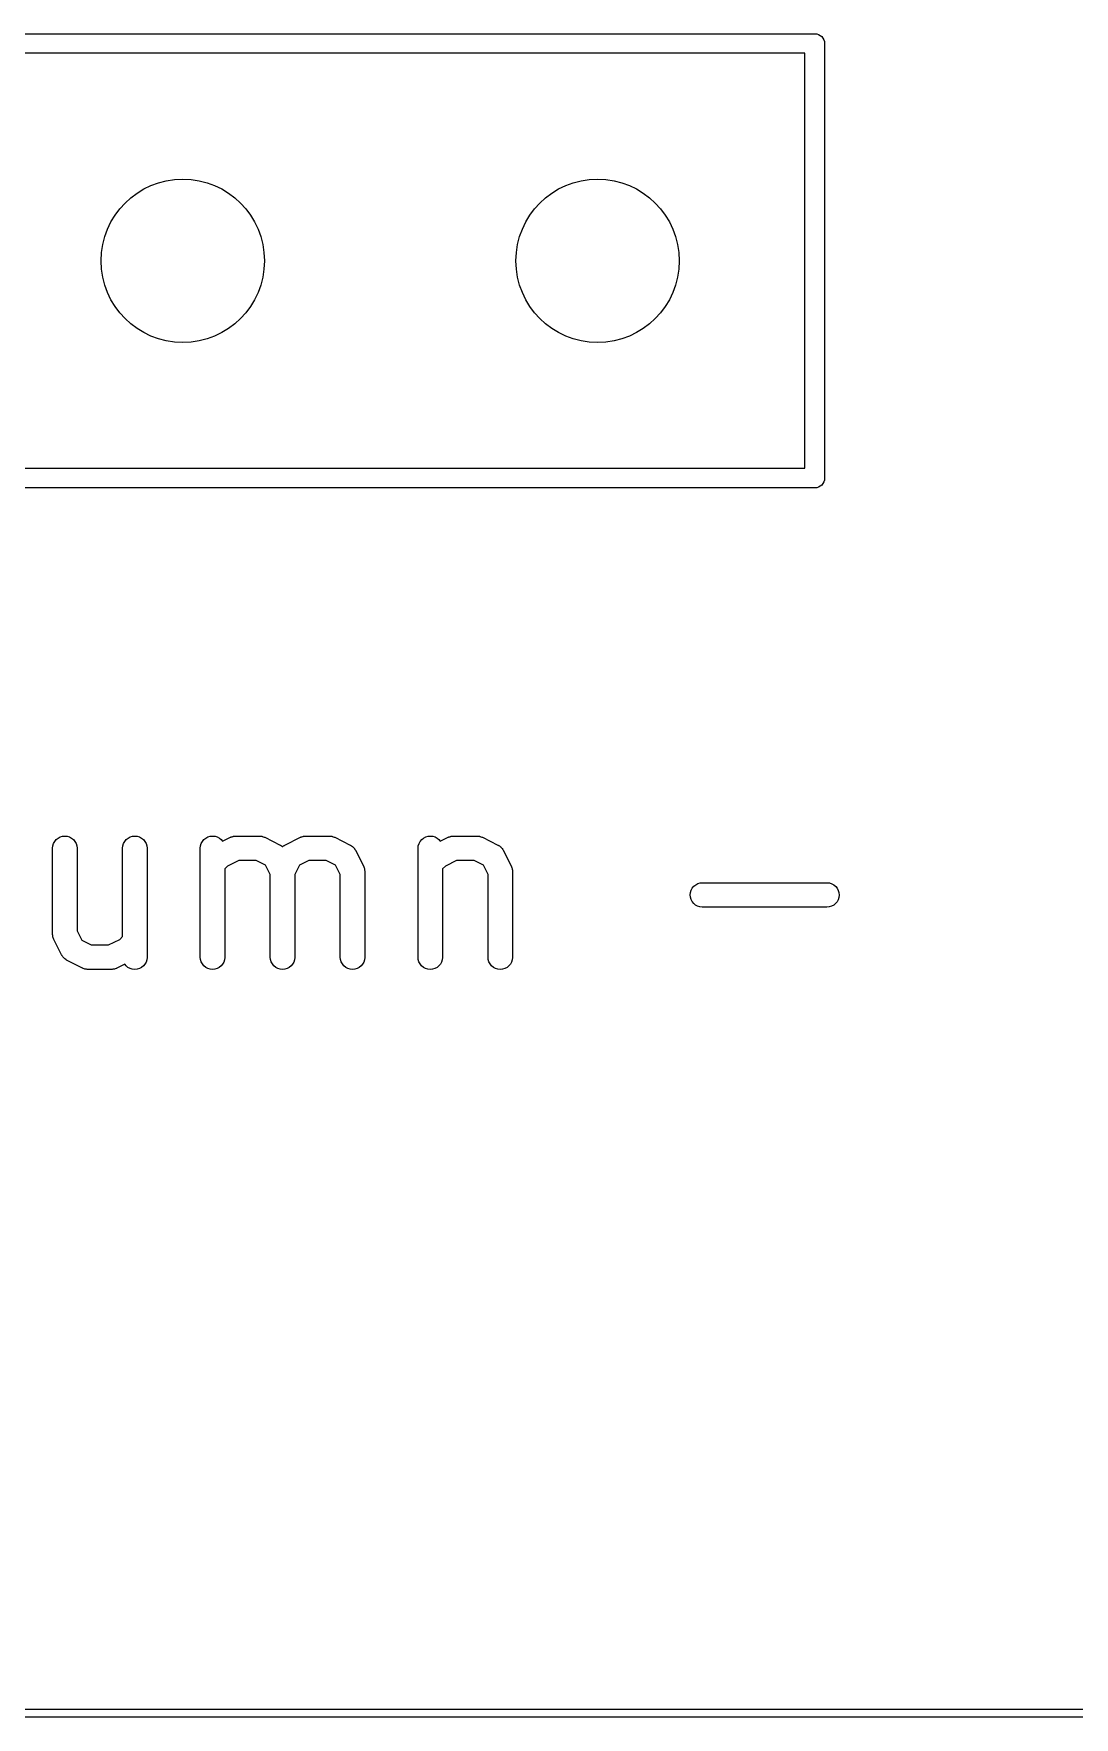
# Model space of a CAD drawing. Extents: x 47 to 146.1, y -90.2 to -39.3.
# Drawn here: x 62.59 to 68.96, y -90.19 to -79.89 of the extents above; entities that cross this region are included whole.
import ezdxf

# ---------------------------------------------------------------- set-up
doc = ezdxf.new("R2010")
doc.units = 0
doc.header["$MEASUREMENT"] = 0
doc.layers.add('BLACK', color=7, linetype='CONTINUOUS')

msp = doc.modelspace()

# ---------------------------------------------------------------- linework, layer by layer
at = {"layer": 'BLACK', "linetype": 'CONTINUOUS'}
for p, q in [((59.6929, -79.89), (67.3671, -79.89)), ((67.3671, -79.89), (67.37, -79.8897)), ((67.37, -79.8897), (67.3729, -79.89)), ((67.3729, -79.89), (67.3818, -79.8909)), ((67.3818, -79.8909), (67.3931, -79.8943)), ((67.3931, -79.8943), (67.4035, -79.8999)), ((67.4035, -79.8999), (67.4126, -79.9074)), ((67.4126, -79.9074), (67.4201, -79.9165)), ((67.4201, -79.9165), (67.4257, -79.9269)), ((67.4257, -79.9269), (67.4291, -79.9382)), ((67.4291, -79.9382), (67.4303, -79.95)), ((67.4303, -79.95), (67.43, -79.9529)), ((67.43, -79.9529), (67.43, -82.6071)), ((67.31, -80.01), (59.75, -80.01)), ((67.31, -82.55), (67.31, -80.01)), ((59.75, -82.55), (67.31, -82.55)), ((67.4201, -82.6435), (67.4126, -82.6526)), ((67.4257, -82.6331), (67.4201, -82.6435)), ((67.4291, -82.6218), (67.4257, -82.6331)), ((67.4303, -82.61), (67.4291, -82.6218)), ((67.43, -82.6071), (67.4303, -82.61)), ((67.3671, -82.67), (59.6929, -82.67)), ((67.37, -82.6703), (67.3671, -82.67)), ((67.3729, -82.67), (67.37, -82.6703)), ((67.3818, -82.6691), (67.3729, -82.67)), ((67.3729, -82.67), (67.3729, -82.67)), ((67.3931, -82.6657), (67.3818, -82.6691)), ((67.4035, -82.6601), (67.3931, -82.6657)), ((67.4126, -82.6526), (67.4035, -82.6601)), ((62.7366, -84.813), (62.7495, -84.8062)), ((62.7495, -84.8062), (62.7636, -84.802)), ((62.7636, -84.802), (62.7781, -84.8007)), ((62.7781, -84.8007), (62.7927, -84.8022)), ((62.7927, -84.8022), (62.8067, -84.8066)), ((62.8067, -84.8066), (62.8196, -84.8135)), ((63.1651, -84.813), (63.1781, -84.8062)), ((63.1781, -84.8062), (63.1921, -84.802)), ((63.1921, -84.802), (63.2067, -84.8007)), ((63.2067, -84.8007), (63.2213, -84.8022)), ((63.2213, -84.8022), (63.2353, -84.8066)), ((63.2353, -84.8066), (63.2481, -84.8135)), ((63.6413, -84.813), (63.6543, -84.8062)), ((63.6543, -84.8062), (63.6683, -84.802)), ((63.6683, -84.802), (63.6829, -84.8007)), ((63.6829, -84.8007), (63.6975, -84.8022)), ((63.6975, -84.8022), (63.7114, -84.8066)), ((63.7114, -84.8066), (63.7243, -84.8135)), ((63.7436, -84.8327), (63.7917, -84.8086)), ((63.7917, -84.8086), (63.7926, -84.8082)), ((63.7926, -84.8082), (63.7947, -84.8074)), ((63.7947, -84.8074), (63.7967, -84.8064)), ((63.7967, -84.8064), (63.8016, -84.8049)), ((63.8016, -84.8049), (63.8064, -84.8031)), ((63.8064, -84.8031), (63.8086, -84.8028)), ((63.8086, -84.8028), (63.8107, -84.8021)), ((63.8107, -84.8021), (63.8158, -84.8016)), ((63.8158, -84.8016), (63.8208, -84.8008)), ((63.8208, -84.8008), (63.823, -84.8009)), ((63.823, -84.8009), (63.8252, -84.8007)), ((63.8252, -84.8007), (63.9681, -84.8007)), ((63.9681, -84.8007), (63.9691, -84.8007)), ((63.9691, -84.8007), (63.9713, -84.801)), ((63.9713, -84.801), (63.9735, -84.8009)), ((63.9735, -84.8009), (63.9786, -84.8018)), ((63.9786, -84.8018), (63.9837, -84.8024)), ((63.9837, -84.8024), (63.9858, -84.803)), ((63.9858, -84.803), (63.988, -84.8034)), ((63.988, -84.8034), (63.9928, -84.8052)), ((63.9928, -84.8052), (63.9976, -84.8068)), ((63.9976, -84.8068), (63.9996, -84.8078)), ((63.9996, -84.8078), (64.0016, -84.8086)), ((64.0016, -84.8086), (64.0969, -84.8563)), ((64.125, -84.8563), (64.2203, -84.8086)), ((64.2203, -84.8086), (64.2212, -84.8082)), ((64.2212, -84.8082), (64.2233, -84.8074)), ((64.2233, -84.8074), (64.2252, -84.8064)), ((64.2252, -84.8064), (64.2301, -84.8049)), ((64.2301, -84.8049), (64.2349, -84.8031)), ((64.2349, -84.8031), (64.2371, -84.8028)), ((64.2371, -84.8028), (64.2392, -84.8021)), ((64.2392, -84.8021), (64.2443, -84.8016)), ((64.2443, -84.8016), (64.2494, -84.8008)), ((64.2494, -84.8008), (64.2516, -84.8009)), ((64.2516, -84.8009), (64.2538, -84.8007)), ((64.2538, -84.8007), (64.3967, -84.8007)), ((64.3967, -84.8007), (64.3977, -84.8007)), ((64.3977, -84.8007), (64.3999, -84.801)), ((64.3999, -84.801), (64.4021, -84.8009)), ((64.4021, -84.8009), (64.4072, -84.8018)), ((64.4072, -84.8018), (64.4123, -84.8024)), ((64.4123, -84.8024), (64.4144, -84.803)), ((64.4144, -84.803), (64.4165, -84.8034)), ((64.4165, -84.8034), (64.4213, -84.8052)), ((64.4213, -84.8052), (64.4262, -84.8068)), ((64.4262, -84.8068), (64.4281, -84.8078)), ((64.4281, -84.8078), (64.4302, -84.8086)), ((64.4302, -84.8086), (64.5254, -84.8563)), ((64.9746, -84.813), (64.9876, -84.8062)), ((64.9876, -84.8062), (65.0017, -84.802)), ((65.0017, -84.802), (65.0162, -84.8007)), ((65.0162, -84.8007), (65.0308, -84.8022)), ((65.0308, -84.8022), (65.0448, -84.8066)), ((65.0448, -84.8066), (65.0577, -84.8135)), ((65.0769, -84.8327), (65.125, -84.8086)), ((65.125, -84.8086), (65.126, -84.8082)), ((65.126, -84.8082), (65.128, -84.8074)), ((65.128, -84.8074), (65.13, -84.8064)), ((65.13, -84.8064), (65.1349, -84.8049)), ((65.1349, -84.8049), (65.1397, -84.8031)), ((65.1397, -84.8031), (65.1419, -84.8028)), ((65.1419, -84.8028), (65.144, -84.8021)), ((65.144, -84.8021), (65.1491, -84.8016)), ((65.1491, -84.8016), (65.1542, -84.8008)), ((65.1542, -84.8008), (65.1564, -84.8009)), ((65.1564, -84.8009), (65.1586, -84.8007)), ((65.1586, -84.8007), (65.3014, -84.8007)), ((65.3014, -84.8007), (65.3025, -84.8007)), ((65.3025, -84.8007), (65.3047, -84.801)), ((65.3047, -84.801), (65.3069, -84.8009)), ((65.3069, -84.8009), (65.3119, -84.8018)), ((65.3119, -84.8018), (65.317, -84.8024)), ((65.317, -84.8024), (65.3191, -84.803)), ((65.3191, -84.803), (65.3213, -84.8034)), ((65.3213, -84.8034), (65.3261, -84.8052)), ((65.3261, -84.8052), (65.331, -84.8068)), ((65.331, -84.8068), (65.3329, -84.8078)), ((65.3329, -84.8078), (65.335, -84.8086)), ((65.335, -84.8086), (65.4302, -84.8563)), ((62.7026, -84.8747), (62.7043, -84.8601)), ((62.7026, -84.8757), (62.7026, -84.8747)), ((62.7026, -85.3995), (62.7026, -84.8757)), ((62.7043, -84.8601), (62.7087, -84.8462)), ((62.7087, -84.8462), (62.7157, -84.8333)), ((62.7157, -84.8333), (62.7251, -84.8221)), ((62.7251, -84.8221), (62.7366, -84.813)), ((62.8196, -84.8135), (62.8308, -84.8229)), ((62.8308, -84.8229), (62.8401, -84.8342)), ((62.8401, -84.8342), (62.847, -84.8471)), ((62.847, -84.8471), (62.8512, -84.8611)), ((62.8512, -84.8611), (62.8526, -84.8757)), ((62.8526, -84.8757), (62.8526, -85.3818)), ((63.1312, -84.8747), (63.1328, -84.8601)), ((63.1312, -84.8757), (63.1312, -84.8747)), ((63.1312, -85.4161), (63.1312, -84.8757)), ((63.1328, -84.8601), (63.1373, -84.8462)), ((63.1373, -84.8462), (63.1443, -84.8333)), ((63.1443, -84.8333), (63.1537, -84.8221)), ((63.1537, -84.8221), (63.1651, -84.813)), ((63.2481, -84.8135), (63.2594, -84.8229)), ((63.2594, -84.8229), (63.2687, -84.8342)), ((63.2687, -84.8342), (63.2755, -84.8471)), ((63.2755, -84.8471), (63.2798, -84.8611)), ((63.2798, -84.8611), (63.2812, -84.8757)), ((63.2812, -84.8757), (63.2812, -85.5424)), ((63.6074, -84.8747), (63.609, -84.8601)), ((63.6074, -84.8757), (63.6074, -84.8747)), ((63.6074, -85.5424), (63.6074, -84.8757)), ((63.609, -84.8601), (63.6134, -84.8462)), ((63.6134, -84.8462), (63.6205, -84.8333)), ((63.6205, -84.8333), (63.6299, -84.8221)), ((63.6299, -84.8221), (63.6413, -84.813)), ((63.7243, -84.8135), (63.7356, -84.8229)), ((63.7356, -84.8229), (63.7436, -84.8327)), ((64.0969, -84.8563), (64.0978, -84.8567)), ((64.0978, -84.8567), (64.0992, -84.8576)), ((64.0992, -84.8576), (64.1006, -84.8583)), ((64.1006, -84.8583), (64.1053, -84.8616)), ((64.1053, -84.8616), (64.1101, -84.8647)), ((64.1101, -84.8647), (64.1109, -84.8655)), ((64.1109, -84.8655), (64.1115, -84.8652)), ((64.1115, -84.8652), (64.1126, -84.864)), ((64.1126, -84.864), (64.1175, -84.861)), ((64.1175, -84.861), (64.1222, -84.8578)), ((64.1222, -84.8578), (64.1237, -84.8571)), ((64.1237, -84.8571), (64.125, -84.8563)), ((64.5254, -84.8563), (64.5264, -84.8567)), ((64.5264, -84.8567), (64.5277, -84.8576)), ((64.5277, -84.8576), (64.5292, -84.8583)), ((64.5292, -84.8583), (64.5339, -84.8616)), ((64.5339, -84.8616), (64.5387, -84.8647)), ((64.5387, -84.8647), (64.5398, -84.8658)), ((64.5398, -84.8658), (64.5411, -84.8668)), ((64.5411, -84.8668), (64.5451, -84.8709)), ((64.5451, -84.8709), (64.5492, -84.8749)), ((64.5492, -84.8749), (64.5501, -84.8762)), ((64.5501, -84.8762), (64.5512, -84.8774)), ((64.5512, -84.8774), (64.5542, -84.8822)), ((64.5542, -84.8822), (64.5575, -84.8869)), ((64.5575, -84.8869), (64.5581, -84.8884)), ((64.5581, -84.8884), (64.559, -84.8898)), ((64.559, -84.8898), (64.6066, -84.985)), ((64.9407, -84.8747), (64.9424, -84.8601)), ((64.9407, -84.8757), (64.9407, -84.8747)), ((64.9407, -85.5424), (64.9407, -84.8757)), ((64.9424, -84.8601), (64.9468, -84.8462)), ((64.9468, -84.8462), (64.9538, -84.8333)), ((64.9538, -84.8333), (64.9632, -84.8221)), ((64.9632, -84.8221), (64.9746, -84.813)), ((65.0577, -84.8135), (65.0689, -84.8229)), ((65.0689, -84.8229), (65.0769, -84.8327)), ((65.4302, -84.8563), (65.4311, -84.8567)), ((65.4311, -84.8567), (65.4325, -84.8576)), ((65.4325, -84.8576), (65.434, -84.8583)), ((65.434, -84.8583), (65.4386, -84.8616)), ((65.4386, -84.8616), (65.4434, -84.8647)), ((65.4434, -84.8647), (65.4446, -84.8658)), ((65.4446, -84.8658), (65.4459, -84.8668)), ((65.4459, -84.8668), (65.4498, -84.8709)), ((65.4498, -84.8709), (65.4539, -84.8749)), ((65.4539, -84.8749), (65.4548, -84.8762)), ((65.4548, -84.8762), (65.456, -84.8774)), ((65.456, -84.8774), (65.459, -84.8822)), ((65.459, -84.8822), (65.4622, -84.8869)), ((65.4622, -84.8869), (65.4629, -84.8884)), ((65.4629, -84.8884), (65.4637, -84.8898)), ((65.4637, -84.8898), (65.5114, -84.985)), ((63.7744, -84.985), (63.7574, -85.002)), ((63.7574, -85.002), (63.7574, -85.5424)), ((63.8429, -84.9507), (63.7744, -84.985)), ((63.9504, -84.9507), (63.8429, -84.9507)), ((64.0074, -84.9792), (63.9504, -84.9507)), ((64.036, -85.0363), (64.0074, -84.9792)), ((64.2145, -84.9792), (64.186, -85.0363)), ((64.2715, -84.9507), (64.2145, -84.9792)), ((64.379, -84.9507), (64.2715, -84.9507)), ((64.436, -84.9792), (64.379, -84.9507)), ((64.4645, -85.0363), (64.436, -84.9792)), ((64.6066, -84.985), (64.6071, -84.986)), ((64.6071, -84.986), (64.6078, -84.988)), ((64.6078, -84.988), (64.6089, -84.99)), ((64.6089, -84.99), (64.6103, -84.9949)), ((64.6103, -84.9949), (64.6121, -84.9997)), ((64.6121, -84.9997), (64.6125, -85.0019)), ((64.6125, -85.0019), (64.6131, -85.004)), ((64.6131, -85.004), (64.6136, -85.0091)), ((64.6136, -85.0091), (64.6144, -85.0142)), ((64.6144, -85.0142), (64.6143, -85.0164)), ((64.6143, -85.0164), (64.6145, -85.0186)), ((64.6145, -85.0186), (64.6145, -85.5424)), ((65.1078, -84.985), (65.0907, -85.002)), ((65.0907, -85.002), (65.0907, -85.5424)), ((65.1763, -84.9507), (65.1078, -84.985)), ((65.2837, -84.9507), (65.1763, -84.9507)), ((65.3408, -84.9792), (65.2837, -84.9507)), ((65.3693, -85.0363), (65.3408, -84.9792)), ((65.5114, -84.985), (65.5118, -84.986)), ((65.5118, -84.986), (65.5126, -84.988)), ((65.5126, -84.988), (65.5136, -84.99)), ((65.5136, -84.99), (65.5151, -84.9949)), ((65.5151, -84.9949), (65.5169, -84.9997)), ((65.5169, -84.9997), (65.5172, -85.0019)), ((65.5172, -85.0019), (65.5179, -85.004)), ((65.5179, -85.004), (65.5184, -85.0091)), ((65.5184, -85.0091), (65.5192, -85.0142)), ((65.5192, -85.0142), (65.5191, -85.0164)), ((65.5191, -85.0164), (65.5193, -85.0186)), ((65.5193, -85.0186), (65.5193, -85.5424)), ((64.036, -85.5424), (64.036, -85.0363)), ((64.186, -85.0363), (64.186, -85.5424)), ((64.4645, -85.5424), (64.4645, -85.0363)), ((65.3693, -85.5424), (65.3693, -85.0363)), ((66.6132, -85.1324), (66.6202, -85.1195)), ((66.6202, -85.1195), (66.6295, -85.1082)), ((66.6295, -85.1082), (66.6409, -85.099)), ((66.6409, -85.099), (66.6538, -85.0921)), ((66.6538, -85.0921), (66.6678, -85.0879)), ((66.6678, -85.0879), (66.6824, -85.0864)), ((66.6824, -85.0864), (67.4443, -85.0864)), ((67.4443, -85.0864), (67.4453, -85.0864)), ((67.4453, -85.0864), (67.4599, -85.0881)), ((67.4599, -85.0881), (67.4738, -85.0925)), ((67.4738, -85.0925), (67.4867, -85.0995)), ((67.4867, -85.0995), (67.4979, -85.109)), ((67.4979, -85.109), (67.507, -85.1204)), ((67.507, -85.1204), (67.5138, -85.1333)), ((66.6074, -85.1609), (66.6089, -85.1463)), ((66.6087, -85.1755), (66.6074, -85.1609)), ((66.6128, -85.1895), (66.6087, -85.1755)), ((66.6089, -85.1463), (66.6132, -85.1324)), ((66.6196, -85.2025), (66.6128, -85.1895)), ((66.6288, -85.2139), (66.6196, -85.2025)), ((66.64, -85.2233), (66.6288, -85.2139)), ((66.6528, -85.2304), (66.64, -85.2233)), ((67.4858, -85.2239), (67.4729, -85.2308)), ((67.4971, -85.2146), (67.4858, -85.2239)), ((67.5065, -85.2034), (67.4971, -85.2146)), ((67.5134, -85.1905), (67.5065, -85.2034)), ((67.5178, -85.1765), (67.5134, -85.1905)), ((67.5138, -85.1333), (67.518, -85.1474)), ((67.5193, -85.162), (67.5178, -85.1765)), ((67.518, -85.1474), (67.5193, -85.162)), ((66.6668, -85.2348), (66.6528, -85.2304)), ((66.6813, -85.2364), (66.6668, -85.2348)), ((66.6824, -85.2364), (66.6813, -85.2364)), ((67.4443, -85.2364), (66.6824, -85.2364)), ((67.4589, -85.235), (67.4443, -85.2364)), ((67.4729, -85.2308), (67.4589, -85.235)), ((62.7028, -85.4017), (62.7026, -85.3995)), ((62.7027, -85.4039), (62.7028, -85.4017)), ((62.7035, -85.409), (62.7027, -85.4039)), ((62.704, -85.4141), (62.7035, -85.409)), ((62.7047, -85.4162), (62.704, -85.4141)), ((62.705, -85.4184), (62.7047, -85.4162)), ((62.7068, -85.4232), (62.705, -85.4184)), ((62.7083, -85.4281), (62.7068, -85.4232)), ((62.7093, -85.4301), (62.7083, -85.4281)), ((62.7101, -85.4321), (62.7093, -85.4301)), ((62.8526, -85.3818), (62.8811, -85.4389)), ((63.1141, -85.4331), (63.1312, -85.4161)), ((62.7105, -85.4331), (62.7101, -85.4321)), ((62.7582, -85.5283), (62.7105, -85.4331)), ((62.759, -85.5297), (62.7582, -85.5283)), ((62.7597, -85.5312), (62.759, -85.5297)), ((62.7629, -85.5359), (62.7597, -85.5312)), ((62.8811, -85.4389), (62.9382, -85.4674)), ((62.9382, -85.4674), (63.0456, -85.4674)), ((63.0456, -85.4674), (63.1141, -85.4331)), ((62.7659, -85.5407), (62.7629, -85.5359)), ((62.7671, -85.5419), (62.7659, -85.5407)), ((62.768, -85.5432), (62.7671, -85.5419)), ((62.7721, -85.5472), (62.768, -85.5432)), ((62.776, -85.5513), (62.7721, -85.5472)), ((62.7773, -85.5523), (62.776, -85.5513)), ((62.7785, -85.5534), (62.7773, -85.5523)), ((62.7833, -85.5565), (62.7785, -85.5534)), ((62.7879, -85.5598), (62.7833, -85.5565)), ((62.7894, -85.5605), (62.7879, -85.5598)), ((62.7908, -85.5614), (62.7894, -85.5605)), ((62.7917, -85.5618), (62.7908, -85.5614)), ((62.8869, -85.6095), (62.7917, -85.5618)), ((62.889, -85.6103), (62.8869, -85.6095)), ((62.8909, -85.6113), (62.889, -85.6103)), ((62.8958, -85.6129), (62.8909, -85.6113)), ((62.9006, -85.6147), (62.8958, -85.6129)), ((62.9028, -85.6151), (62.9006, -85.6147)), ((62.9049, -85.6157), (62.9028, -85.6151)), ((62.91, -85.6163), (62.9049, -85.6157)), ((62.915, -85.6172), (62.91, -85.6163)), ((62.9172, -85.6171), (62.915, -85.6172)), ((62.9194, -85.6174), (62.9172, -85.6171)), ((62.9205, -85.6174), (62.9194, -85.6174)), ((63.0633, -85.6174), (62.9205, -85.6174)), ((63.0655, -85.6172), (63.0633, -85.6174)), ((63.0677, -85.6173), (63.0655, -85.6172)), ((63.0728, -85.6165), (63.0677, -85.6173)), ((63.0779, -85.616), (63.0728, -85.6165)), ((63.08, -85.6153), (63.0779, -85.616)), ((63.0822, -85.615), (63.08, -85.6153)), ((63.087, -85.6132), (63.0822, -85.615)), ((63.0919, -85.6117), (63.087, -85.6132)), ((63.0939, -85.6107), (63.0919, -85.6117)), ((63.0959, -85.6099), (63.0939, -85.6107)), ((63.0969, -85.6095), (63.0959, -85.6099)), ((63.145, -85.5854), (63.0969, -85.6095)), ((63.153, -85.5952), (63.145, -85.5854)), ((63.1643, -85.6046), (63.153, -85.5952)), ((63.1771, -85.6115), (63.1643, -85.6046)), ((63.1911, -85.6158), (63.1771, -85.6115)), ((63.2057, -85.6174), (63.1911, -85.6158)), ((63.2202, -85.6161), (63.2057, -85.6174)), ((63.2343, -85.6119), (63.2202, -85.6161)), ((63.2473, -85.6051), (63.2343, -85.6119)), ((63.2587, -85.596), (63.2473, -85.6051)), ((63.2681, -85.5848), (63.2587, -85.596)), ((63.2751, -85.5719), (63.2681, -85.5848)), ((63.2796, -85.558), (63.2751, -85.5719)), ((63.2812, -85.5434), (63.2796, -85.558)), ((63.2812, -85.5424), (63.2812, -85.5434)), ((63.6088, -85.5569), (63.6074, -85.5424)), ((63.613, -85.571), (63.6088, -85.5569)), ((63.6199, -85.5839), (63.613, -85.571)), ((63.6292, -85.5952), (63.6199, -85.5839)), ((63.6404, -85.6046), (63.6292, -85.5952)), ((63.6533, -85.6115), (63.6404, -85.6046)), ((63.6673, -85.6158), (63.6533, -85.6115)), ((63.6819, -85.6174), (63.6673, -85.6158)), ((63.6964, -85.6161), (63.6819, -85.6174)), ((63.7105, -85.6119), (63.6964, -85.6161)), ((63.7234, -85.6051), (63.7105, -85.6119)), ((63.7349, -85.596), (63.7234, -85.6051)), ((63.7443, -85.5848), (63.7349, -85.596)), ((63.7513, -85.5719), (63.7443, -85.5848)), ((63.7557, -85.558), (63.7513, -85.5719)), ((63.7574, -85.5434), (63.7557, -85.558)), ((63.7574, -85.5424), (63.7574, -85.5434)), ((64.0374, -85.5569), (64.036, -85.5424)), ((64.0416, -85.571), (64.0374, -85.5569)), ((64.0485, -85.5839), (64.0416, -85.571)), ((64.0577, -85.5952), (64.0485, -85.5839)), ((64.069, -85.6046), (64.0577, -85.5952)), ((64.0819, -85.6115), (64.069, -85.6046)), ((64.0959, -85.6158), (64.0819, -85.6115)), ((64.1104, -85.6174), (64.0959, -85.6158)), ((64.125, -85.6161), (64.1104, -85.6174)), ((64.139, -85.6119), (64.125, -85.6161)), ((64.152, -85.6051), (64.139, -85.6119)), ((64.1634, -85.596), (64.152, -85.6051)), ((64.1728, -85.5848), (64.1634, -85.596)), ((64.1799, -85.5719), (64.1728, -85.5848)), ((64.1843, -85.558), (64.1799, -85.5719)), ((64.1859, -85.5434), (64.1843, -85.558)), ((64.186, -85.5424), (64.1859, -85.5434)), ((64.466, -85.5569), (64.4645, -85.5424)), ((64.4702, -85.571), (64.466, -85.5569)), ((64.4771, -85.5839), (64.4702, -85.571)), ((64.4863, -85.5952), (64.4771, -85.5839)), ((64.4976, -85.6046), (64.4863, -85.5952)), ((64.5105, -85.6115), (64.4976, -85.6046)), ((64.5244, -85.6158), (64.5105, -85.6115)), ((64.539, -85.6174), (64.5244, -85.6158)), ((64.5536, -85.6161), (64.539, -85.6174)), ((64.5676, -85.6119), (64.5536, -85.6161)), ((64.5806, -85.6051), (64.5676, -85.6119)), ((64.592, -85.596), (64.5806, -85.6051)), ((64.6014, -85.5848), (64.592, -85.596)), ((64.6085, -85.5719), (64.6014, -85.5848)), ((64.6129, -85.558), (64.6085, -85.5719)), ((64.6145, -85.5434), (64.6129, -85.558)), ((64.6145, -85.5424), (64.6145, -85.5434)), ((64.9421, -85.5569), (64.9407, -85.5424)), ((64.9464, -85.571), (64.9421, -85.5569)), ((64.9532, -85.5839), (64.9464, -85.571)), ((64.9625, -85.5952), (64.9532, -85.5839)), ((64.9738, -85.6046), (64.9625, -85.5952)), ((64.9866, -85.6115), (64.9738, -85.6046)), ((65.0006, -85.6158), (64.9866, -85.6115)), ((65.0152, -85.6174), (65.0006, -85.6158)), ((65.0298, -85.6161), (65.0152, -85.6174)), ((65.0438, -85.6119), (65.0298, -85.6161)), ((65.0568, -85.6051), (65.0438, -85.6119)), ((65.0682, -85.596), (65.0568, -85.6051)), ((65.0776, -85.5848), (65.0682, -85.596)), ((65.0846, -85.5719), (65.0776, -85.5848)), ((65.0891, -85.558), (65.0846, -85.5719)), ((65.0907, -85.5434), (65.0891, -85.558)), ((65.0907, -85.5424), (65.0907, -85.5434)), ((65.3707, -85.5569), (65.3693, -85.5424)), ((65.3749, -85.571), (65.3707, -85.5569)), ((65.3818, -85.5839), (65.3749, -85.571)), ((65.3911, -85.5952), (65.3818, -85.5839)), ((65.4023, -85.6046), (65.3911, -85.5952)), ((65.4152, -85.6115), (65.4023, -85.6046)), ((65.4292, -85.6158), (65.4152, -85.6115)), ((65.4438, -85.6174), (65.4292, -85.6158)), ((65.4583, -85.6161), (65.4438, -85.6174)), ((65.4724, -85.6119), (65.4583, -85.6161)), ((65.4854, -85.6051), (65.4724, -85.6119)), ((65.4968, -85.596), (65.4854, -85.6051)), ((65.5062, -85.5848), (65.4968, -85.596)), ((65.5132, -85.5719), (65.5062, -85.5848)), ((65.5176, -85.558), (65.5132, -85.5719)), ((65.5193, -85.5434), (65.5176, -85.558)), ((65.5193, -85.5424), (65.5193, -85.5434)), ((47.015, -90.145), (146.025, -90.145)), ((146.049, -90.195), (46.9912, -90.195))]:
    msp.add_line(p, q, dxfattribs=at)
at = {"layer": 'BLACK'}
for centre in [(63.5, -81.28), (63.5, -81.28), (66.04, -81.28), (66.04, -81.28)]:
    msp.add_circle(centre, 0.5, dxfattribs=at)

doc.saveas('drawing.dxf')
